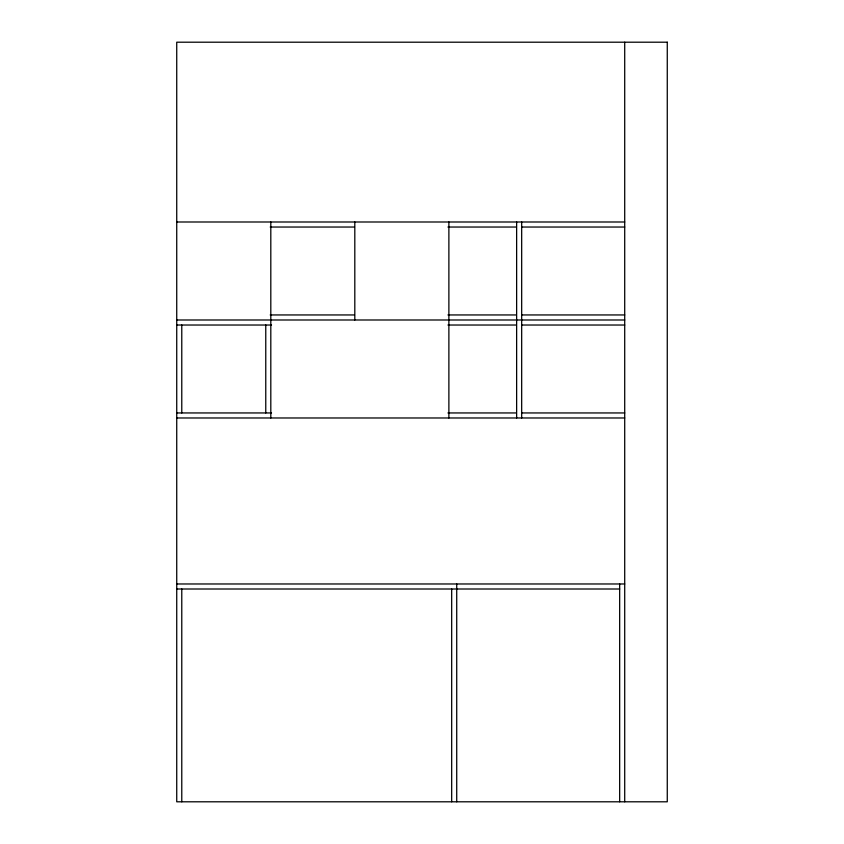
<?xml version="1.0" encoding="UTF-8"?>
<svg xmlns="http://www.w3.org/2000/svg" width="844" height="844" viewBox="0 0 844 844"><rect width="100%" height="100%" fill="white"/><g stroke="black" fill="none" stroke-linecap="round" stroke-linejoin="round"><path stroke-width="1.27" d="M176.734 221.993L624.708 221.993M270.207 227.036L354.469 227.036M447.942 227.036L516.412 227.036M521.676 227.036L624.708 227.036M270.207 314.949L354.469 314.949M447.942 314.949L516.412 314.949M521.676 314.949L624.708 314.949M176.734 319.992L516.412 319.992M516.633 319.992L624.708 319.992M176.734 325.024L271.525 325.024M447.942 325.024L516.412 325.024M521.676 325.024L624.708 325.024M176.734 412.948L271.525 412.948M447.942 412.948L516.412 412.948M521.676 412.948L624.708 412.948M176.734 417.98L624.708 417.98M176.734 583.974L624.708 583.974M176.734 589.006L619.665 589.006M624.708 42.2L624.708 801.8M619.665 583.974L619.665 801.8M521.676 221.993L521.676 417.98M516.633 221.993L516.633 417.98M456.72 583.974L456.72 801.8M451.677 589.006L451.677 801.8M448.881 221.993L448.881 417.98M354.807 221.993L354.807 319.992M270.808 221.993L270.808 417.98M265.765 325.024L265.765 412.948M181.776 325.024L181.776 412.948M181.776 589.006L181.776 801.8M667.266 42.2L176.734 42.2L176.734 801.8L667.266 801.8L667.266 42.2"/></g></svg>
